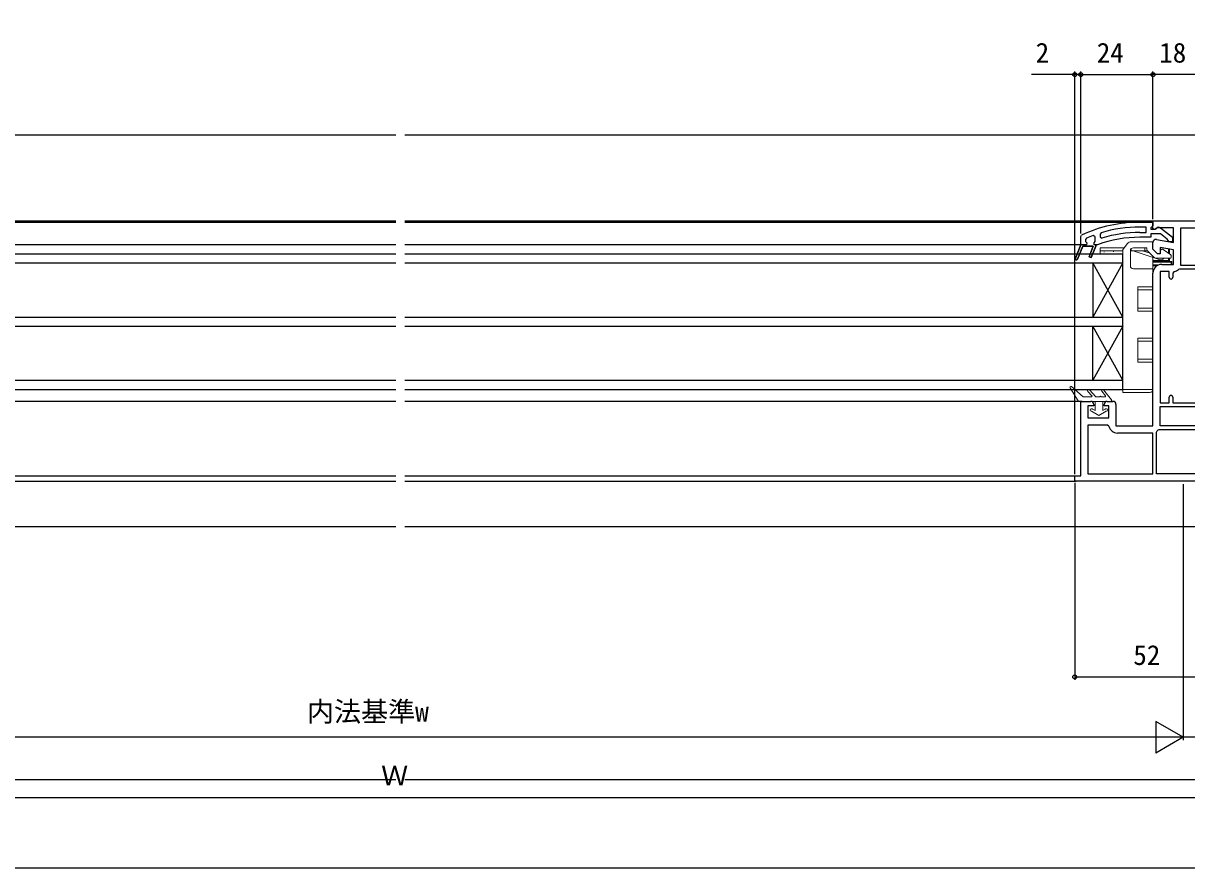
# Model space of a CAD drawing. Units: millimetres, scale not verified. Extents: x -525 to 525, y -783 to 778.
# Drawn here: x -121.1 to 265.3, y -782.7 to -502.3 of the extents above; entities that cross this region are included whole.
import ezdxf
from ezdxf.enums import TextEntityAlignment as Align

# ---------------------------------------------------------------- set-up
doc = ezdxf.new("R2010")
doc.units = ezdxf.units.MM
doc.header["$LTSCALE"] = 4
for name, color, linetype in [('0-3_YKK_11', 7, 'Continuous'), ('0-4_YKK_12', 2, 'Continuous'), ('0-7_YKK_D', 6, 'Continuous'), ('0-8_YKK_ZWAK', 7, 'Continuous'), ('0-9_YSS_K', 3, 'Continuous')]:
    doc.layers.add(name, color=color, linetype=linetype)
doc.layers.add('0-5_YKK_13', color=4, linetype='Continuous', lineweight=18)
doc.styles.add('ＭＳ ゴシック', font='')
doc.styles.get('ＭＳ ゴシック').set_extended_font_data('MS Gothic')

msp = doc.modelspace()

# ---------------------------------------------------------------- linework, layer by layer
at = {"layer": '0-3_YKK_11'}
msp.add_line((238.929, -627.86), (240.829, -627.86), dxfattribs=at)
for points in [[(284.129, -540.36), (284.129, -600.96), (312.129, -600.96), (312.129, -604.36), (310.229, -604.36), (309.729, -603.86), (309.229, -603.36), (284.129, -603.36), (284.129, -654.36), (282.629, -654.36), (282.629, -666.86), (284.129, -666.86), (284.129, -669.36), (280.129, -669.36), (280.129, -654.36), (228.129, -654.36), (228.129, -652.56), (230.129, -652.56), (230.129, -627.86), (233.429, -627.86)], [(255.302, -574.075), (260.929, -575.068), (260.929, -570.26), (255.572, -570.26), (254.705, -570.802), (254.129, -570.483), (254.129, -567.86), (270.635, -567.86), (272.079, -540.308)], [(236.884, -571.869), (236.529, -572.347), (236.529, -573.184), (237.177, -573.662)], [(249.762, -568.36), (254.129, -568.36), (254.129, -569.46), (253.692, -569.956), (253.429, -570.254), (253.429, -570.66), (254.829, -570.66), (255.229, -570.46)], [(249.762, -571.76), (251.829, -571.76), (251.829, -569.96), (249.762, -569.96)], [(256.646, -570.273), (260.629, -573.385), (260.629, -574.86), (259.528, -574.86), (259.029, -574.385), (258.837, -574.015), (256.591, -572.26), (253.429, -572.26), (253.429, -573.36), (249.762, -573.36)], [(281.729, -582.76), (263.329, -582.76), (263.329, -570.26), (270.161, -570.26)], [(232.03, -573.655), (231.729, -574.113), (231.729, -574.786), (232.104, -575.27), (232.029, -575.86), (230.129, -575.86), (228.358, -580.312), (230.129, -575.86), (230.129, -573.078), (230.419, -572.625)], [(229.101, -580.608), (230.791, -576.36), (234.268, -576.36), (232.894, -579.812), (233.638, -580.108), (235.129, -576.36), (235.129, -575.86), (234.629, -575.86), (234.554, -575.27), (234.929, -574.786), (234.929, -574.76), (234.929, -573.225), (234.255, -572.756)], [(257.029, -582.36), (260.929, -582.36), (260.929, -577.505), (256.529, -576.729), (256.529, -578.86), (255.629, -578.86), (254.129, -577.36), (254.129, -575.06)], [(235.747, -575.83), (235.576, -575.86), (235.129, -575.86), (235.129, -576.36), (233.638, -580.108), (232.894, -579.812), (234.268, -576.36), (230.791, -576.36), (229.101, -580.608)], [(241.829, -628.86), (241.829, -635.96), (254.129, -635.96), (254.129, -585.26)], [(259.529, -586.66), (259.529, -584.76), (256.529, -584.76), (256.529, -628.36), (259.529, -628.36), (259.529, -626.46)], [(261.177, -584.747), (260.729, -585.245), (260.729, -586.66)], [(281.729, -628.36), (281.729, -583.96), (262.929, -583.96), (262.584, -584.098)], [(234.429, -628.86), (234.429, -629.36), (232.529, -629.36), (232.529, -633.36), (239.429, -633.36), (239.429, -629.36), (237.929, -629.36), (237.929, -628.86)], [(260.729, -626.46), (260.729, -628.36), (281.729, -628.36)], [(239.51, -636.143), (239.024, -635.76), (232.529, -635.76), (232.529, -651.96)], [(255.84, -637.337), (256.221, -637.16), (281.729, -637.16), (281.729, -651.96)], [(232.529, -651.96), (254.129, -651.96), (254.129, -638.36), (242.329, -638.36)], [(281.729, -651.96), (255.329, -651.96), (255.329, -638.053), (255.505, -637.671)]]:
    msp.add_lwpolyline(points, dxfattribs=at)
msp.add_lwpolyline([(281.729, -635.96), (256.529, -635.96), (256.529, -629.56), (281.729, -629.56)], close=True, dxfattribs=at)
for centre, radius, start, end in [((249.762, -614.36), 46, 90.00001, 114.86598), ((249.762, -614.36), 44.4, 89.99999, 106.86019), ((249.762, -614.36), 42.6, 89.99999, 107.18277), ((256.029, -571.06), 1, 51.91328, 143.13011), ((249.762, -614.36), 44.4, 110.44221, 113.53922), ((249.762, -614.36), 41, 89.99999, 109.98888), ((255.129, -575.06), 1, 80.00002, 180), ((228.729, -580.46), 0.4, 158.30059, 338.30061), ((228.729, -580.46), 0.4, 158.30059, 338.30061), ((257.029, -585.26), 2.9, 90.00001, 179.99999), ((260.129, -586.66), 0.6, 179.99999, 0.00001), ((260.929, -582.36), 2.4, 275.9378, 313.60284), ((260.129, -626.46), 0.6, 359.99999, 180.00001), ((233.429, -628.86), 1, 0.00001, 89.99999), ((238.929, -628.86), 1, 90.00001, 179.99999), ((240.829, -628.86), 1, 0.00001, 89.99999), ((242.329, -635.46), 2.9, 193.60896, 269.99999), ((253.629, -635.46), 2.9, 310.32022, 319.67978)]:
    msp.add_arc(centre, radius, start, end, dxfattribs=at)
at = {"layer": '0-4_YKK_12'}
for p, q in [((-265.873, -539.36), (2.602, -539.36)), ((5.602, -539.36), (273.078, -539.36)), ((-246.371, -567.86), (2.602, -567.86)), ((5.602, -567.86), (254.629, -567.86)), ((-241.504, -568.36), (2.602, -568.36)), ((5.602, -568.36), (249.761, -568.36)), ((-235.871, -578.862), (2.602, -578.862)), ((2.602, -575.86), (-221.871, -575.86)), ((230.129, -575.86), (5.602, -575.86)), ((5.602, -578.862), (244.129, -578.862)), ((244.129, -623.86), (244.129, -578.862)), ((-235.871, -581.86), (2.602, -581.86)), ((5.602, -581.86), (244.129, -581.86)), ((234.129, -581.86), (234.129, -599.86)), ((244.129, -581.86), (234.129, -599.86)), ((244.129, -599.86), (234.129, -581.86)), ((-235.871, -599.86), (2.602, -599.86)), ((-235.871, -602.86), (2.602, -602.86)), ((5.602, -599.86), (244.129, -599.86)), ((5.602, -602.86), (244.129, -602.86)), ((234.129, -620.86), (234.129, -602.86)), ((244.129, -620.86), (234.129, -602.86)), ((244.129, -602.86), (234.129, -620.86)), ((-235.871, -620.86), (2.602, -620.86)), ((5.602, -620.86), (244.129, -620.86)), ((-235.871, -623.86), (2.602, -623.86)), ((5.602, -623.86), (244.129, -623.86)), ((2.602, -627.86), (-222.372, -627.86)), ((230.629, -627.86), (5.602, -627.86)), ((-220.372, -652.56), (2.602, -652.56)), ((5.602, -652.56), (228.629, -652.56)), ((-220.371, -654.36), (2.602, -654.36)), ((5.602, -654.36), (228.629, -654.36)), ((-273.424, -669.36), (2.602, -669.36)), ((5.602, -669.36), (280.629, -669.36))]:
    msp.add_line(p, q, dxfattribs=at)
at = {"layer": '0-5_YKK_13'}
for p, q in [((244.194, -577.278), (245.678, -575.423)), ((246.85, -574.86), (253.929, -574.86)), ((254.149, -574.86), (254.129, -574.86)), ((254.129, -575.06), (254.129, -574.86)), ((254.129, -575.06), (254.129, -576.653)), ((236.929, -577.86), (236.629, -577.86)), ((236.629, -578.862), (236.629, -577.86)), ((236.629, -578.862), (244.129, -578.862)), ((236.929, -576.86), (244.529, -576.86)), ((244.129, -577.86), (236.929, -577.86)), ((237.882, -578.217), (237.882, -578.317)), ((241.057, -578.117), (241.057, -578.217)), ((244.129, -623.86), (244.129, -577.466)), ((244.129, -577.86), (244.129, -578.862)), ((246.629, -577.86), (246.629, -582.86)), ((252.3, -577.86), (246.629, -577.86)), ((246.629, -578.862), (246.629, -578.862)), ((246.879, -577.199), (246.879, -577.86)), ((251.929, -576.86), (247.629, -576.86)), ((247.629, -576.86), (247.729, -576.86)), ((247.729, -576.86), (251.929, -576.86)), ((250.668, -577.86), (253.142, -578.702)), ((250.668, -577.86), (252.3, -577.86)), ((251.379, -576.86), (251.379, -577.86)), ((252.129, -577.482), (252.129, -577.06)), ((254.654, -580.214), (252.275, -577.835)), ((256.529, -578.053), (256.871, -577.46)), ((257.044, -577.36), (257.366, -577.36)), ((257.48, -577.396), (260.001, -579.161)), ((259.329, -577.222), (259.329, -578.691)), ((259.629, -578.901), (259.629, -577.275)), ((260.129, -579.407), (260.129, -580.06)), ((254.129, -579.689), (254.129, -583.86)), ((255.97, -582.56), (254.129, -582.56)), ((254.129, -582.86), (255.401, -582.86)), ((260.129, -581.36), (254.429, -581.36)), ((254.429, -581.36), (254.429, -581.66)), ((254.429, -581.66), (260.129, -581.66)), ((259.829, -580.36), (255.007, -580.36)), ((259.329, -580.36), (259.329, -581.06)), ((259.329, -581.06), (259.629, -581.06)), ((259.629, -581.06), (259.629, -580.36)), ((260.129, -581.66), (260.129, -582.36)), ((260.429, -582.36), (260.429, -581.66)), ((247.629, -583.86), (254.129, -583.86)), ((254.129, -583.86), (254.129, -589.86)), ((249.129, -597.86), (249.129, -589.86)), ((254.129, -589.86), (249.129, -589.86)), ((254.129, -596.86), (249.129, -596.86)), ((249.129, -597.86), (254.129, -597.86)), ((254.129, -597.86), (254.129, -596.86)), ((254.129, -597.86), (254.129, -606.86)), ((249.129, -614.86), (249.129, -606.86)), ((254.129, -606.86), (249.129, -606.86)), ((254.129, -613.86), (249.129, -613.86)), ((254.129, -614.86), (254.129, -613.86)), ((249.129, -614.86), (254.129, -614.86)), ((254.129, -614.86), (254.129, -623.86)), ((229.429, -627.86), (226.575, -623.32)), ((230.973, -626.312), (227.024, -622.932)), ((233.823, -626.024), (232.436, -624.533)), ((235.169, -626.297), (233.022, -623.988)), ((238.302, -626.038), (237.113, -624.506)), ((237.744, -624.014), (240.365, -627.376)), ((244.129, -623.86), (244.129, -624.86)), ((254.129, -623.86), (244.129, -623.86)), ((244.129, -624.86), (253.129, -624.86)), ((240.129, -627.86), (229.429, -627.86)), ((231.103, -626.36), (233.677, -626.36)), ((234.929, -630.915), (234.929, -627.86)), ((235.316, -626.36), (236.451, -626.36)), ((236.851, -626.36), (238.144, -626.36)), ((237.429, -630.915), (237.429, -627.86)), ((233.629, -630.36), (233.861, -630.36)), ((233.629, -631.16), (233.754, -631.16)), ((236.179, -632.56), (233.754, -631.16)), ((234.929, -630.915), (234.061, -630.414)), ((236.179, -632.56), (238.604, -631.16)), ((237.429, -630.915), (238.296, -630.414)), ((238.496, -630.36), (238.729, -630.36)), ((238.604, -631.16), (238.729, -631.16))]:
    msp.add_line(p, q, dxfattribs=at)
for points in [[(236.629, -577.86), (236.629, -576.86), (236.929, -576.86)], [(256.146, -580.78), (247.563, -577.86), (246.629, -577.86)], [(259.329, -581.36), (259.329, -581.06), (254.129, -581.06)], [(260.429, -581.66), (260.129, -581.66), (260.129, -581.36)], [(249.129, -590.86), (254.129, -590.86), (254.129, -589.86)], [(249.129, -607.86), (254.129, -607.86), (254.129, -606.86)]]:
    msp.add_lwpolyline(points, dxfattribs=at)
for centre, radius, start, end in [((246.85, -576.36), 1.5, 90, 141.34019), ((253.929, -575.06), 0.2, 0, 90), ((244.429, -577.466), 0.3, 141.34019, 180), ((247.629, -577.86), 1, 90, 180), ((251.929, -577.06), 0.2, 0, 90), ((252.629, -577.482), 0.5, 180, 225), ((257.044, -577.56), 0.2, 90, 150), ((257.366, -577.56), 0.2, 55, 90), ((259.829, -579.407), 0.3, 0, 55), ((247.629, -582.86), 1, 180, 270), ((254.429, -581.06), 0.3, 180, 270), ((254.429, -581.06), 0.6, 240, 270), ((255.007, -579.86), 0.5, 225, 270), ((256.629, -579.36), 1.5, 251.20957, 318.18969), ((259.929, -581.06), 0.3, 180, 270), ((259.829, -580.06), 0.3, 270, 0), ((260.129, -581.66), 0.3, 0, 90), ((226.829, -623.16), 0.3, 49.43895, 212.15282), ((232.729, -624.26), 0.4, 42.9326, 222.9326), ((233.677, -626.16), 0.2, 270, 42.9326), ((237.429, -624.26), 0.4, 37.94551, 217.81232), ((238.144, -626.16), 0.2, 270, 37.81232), ((253.129, -623.86), 1, 270, 0), ((231.103, -626.16), 0.2, 229.43895, 270), ((235.316, -626.16), 0.2, 222.9326, 270), ((236.651, -626.36), 0.2, 0, 180), ((240.129, -627.56), 0.3, 270, 37.94551), ((233.629, -630.76), 0.4, 90, 270), ((233.861, -630.76), 0.4, 60, 90), ((238.496, -630.76), 0.4, 90, 120), ((238.729, -630.76), 0.4, 270, 90)]:
    msp.add_arc(centre, radius, start, end, dxfattribs=at)
at = {"layer": '0-7_YKK_D'}
for p, q in [((228.129, -519.36), (213.813, -519.36)), ((228.129, -652.06), (228.129, -518.36)), ((230.129, -519.36), (228.129, -519.36)), ((230.129, -572.078), (230.129, -518.36)), ((230.129, -538.36), (230.129, -518.36)), ((230.129, -519.36), (254.129, -519.36)), ((230.129, -519.36), (232.679, -519.36)), ((254.129, -567.36), (254.129, -518.36)), ((254.129, -567.36), (254.129, -518.36)), ((272.129, -519.36), (254.129, -519.36)), ((228.129, -654.86), (228.129, -720.36)), ((264.129, -655.36), (264.129, -740.36)), ((264.129, -655.36), (264.129, -740.36)), ((228.129, -719.36), (280.129, -719.36)), ((264.129, -739.36), (255.035, -734.11)), ((255.035, -734.11), (255.035, -744.61)), ((253.629, -739.36), (-245.371, -739.36)), ((264.129, -739.36), (245.942, -739.36)), ((264.129, -739.36), (255.035, -744.61)), ((284.129, -739.36), (264.129, -739.36)), ((-265.371, -759.36), (273.629, -759.36))]:
    msp.add_line(p, q, dxfattribs=at)
for centre in [(228.129, -519.36), (230.129, -519.36), (230.129, -519.36), (254.129, -519.36), (254.129, -519.36), (228.129, -719.36)]:
    msp.add_circle(centre, 0.637, dxfattribs=at)
at = {"layer": '0-8_YKK_ZWAK'}
msp.add_lwpolyline([(-525, -782.7), (525, -782.7), (525, 747.3)], dxfattribs=at)
at = {"layer": '0-9_YSS_K'}
for p, q in [((-275.874, -753.36), (2.629, -753.36)), ((5.629, -753.36), (284.129, -753.36))]:
    msp.add_line(p, q, dxfattribs=at)

# ---------------------------------------------------------------- texts
at = {"layer": '0-7_YKK_D', "style": 'ＭＳ ゴシック'}
for s, p in [('2', (215.148, -517.36)), ('24', (235.456, -517.36)), ('18', (256.2, -517.36)), ('52', (247.583, -717.36)), ('内法基準w', (-26.937, -736.133)), ('Ｗ', (-2.263, -757.36))]:
    msp.add_text(s, height=6.598, dxfattribs=at).set_placement(p, align=Align.BOTTOM_LEFT)

doc.saveas('drawing.dxf')
